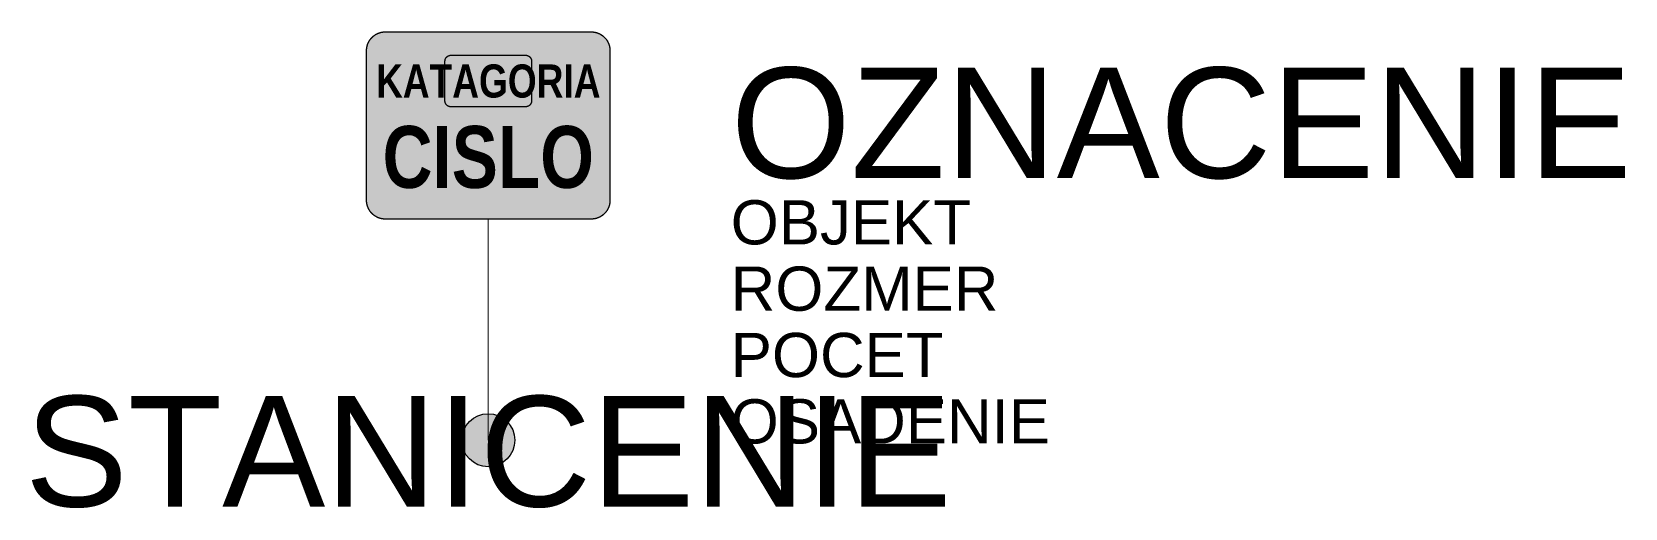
# Model space of a CAD drawing. Header units: metres. Extents: x -10.3 to 25.7, y -1.5 to 9.2.
import ezdxf
from ezdxf.enums import TextEntityAlignment as Align

# ---------------------------------------------------------------- set-up
doc = ezdxf.new("R2010")
doc.units = ezdxf.units.M
doc.layers.get('Defpoints').update_dxf_attribs({"color": 140, "lineweight": 5})
doc.styles.add('DZ', font='arialbd.ttf')
doc.styles.get("Standard").update_dxf_attribs({"font": 'arial.ttf'})

msp = doc.modelspace()

# ---------------------------------------------------------------- hatches: boundary and pattern name
at = {"true_color": 0xf1efea}
msp.add_hatch(color=7, dxfattribs=at).paths.add_polyline_path([(-2.328, 5), (-2.334, 5), (-2.339, 5), (-2.344, 5), (-2.349, 5), (-2.355, 5.001), (-2.36, 5.001), (-2.365, 5.002), (-2.37, 5.002), (-2.375, 5.003), (-2.381, 5.003), (-2.386, 5.004), (-2.391, 5.005), (-2.396, 5.005), (-2.401, 5.006), (-2.406, 5.007), (-2.411, 5.008), (-2.416, 5.009), (-2.421, 5.01), (-2.426, 5.012), (-2.432, 5.013), (-2.437, 5.014), (-2.442, 5.015), (-2.447, 5.017), (-2.451, 5.018), (-2.456, 5.02), (-2.461, 5.021), (-2.466, 5.023), (-2.471, 5.025), (-2.476, 5.027), (-2.481, 5.028), (-2.486, 5.03), (-2.49, 5.032), (-2.495, 5.034), (-2.5, 5.036), (-2.505, 5.038), (-2.509, 5.041), (-2.514, 5.043), (-2.519, 5.045), (-2.523, 5.047), (-2.528, 5.05), (-2.532, 5.052), (-2.537, 5.055), (-2.541, 5.057), (-2.546, 5.06), (-2.55, 5.063), (-2.554, 5.065), (-2.559, 5.068), (-2.563, 5.071), (-2.568, 5.074), (-2.572, 5.077), (-2.576, 5.08), (-2.58, 5.083), (-2.584, 5.086), (-2.588, 5.089), (-2.593, 5.093), (-2.597, 5.096), (-2.601, 5.099), (-2.605, 5.103), (-2.609, 5.106), (-2.612, 5.109), (-2.616, 5.113), (-2.62, 5.117), (-2.624, 5.12), (-2.628, 5.124), (-2.631, 5.128), (-2.635, 5.131), (-2.639, 5.135), (-2.642, 5.139), (-2.646, 5.143), (-2.649, 5.147), (-2.652, 5.151), (-2.656, 5.155), (-2.659, 5.159), (-2.662, 5.163), (-2.666, 5.167), (-2.669, 5.171), (-2.672, 5.176), (-2.675, 5.18), (-2.678, 5.184), (-2.681, 5.188), (-2.683, 5.193), (-2.686, 5.197), (-2.689, 5.201), (-2.692, 5.206), (-2.694, 5.21), (-2.697, 5.215), (-2.699, 5.219), (-2.702, 5.224), (-2.704, 5.229), (-2.707, 5.233), (-2.709, 5.238), (-2.711, 5.242), (-2.713, 5.247), (-2.715, 5.252), (-2.717, 5.256), (-2.719, 5.261), (-2.721, 5.266), (-2.723, 5.271), (-2.725, 5.276), (-2.727, 5.281), (-2.729, 5.285), (-2.73, 5.29), (-2.732, 5.295), (-2.733, 5.3), (-2.735, 5.305), (-2.736, 5.31), (-2.738, 5.315), (-2.739, 5.32), (-2.74, 5.325), (-2.741, 5.33), (-2.742, 5.335), (-2.743, 5.34), (-2.744, 5.345), (-2.745, 5.351), (-2.746, 5.356), (-2.747, 5.361), (-2.748, 5.366), (-2.748, 5.371), (-2.749, 5.376), (-2.75, 5.381), (-2.75, 5.387), (-2.751, 5.392), (-2.751, 5.397), (-2.751, 5.402), (-2.751, 5.408), (-2.752, 5.413), (-2.752, 5.418), (-2.752, 5.423), (-2.752, 8.81), (-2.752, 8.815), (-2.752, 8.821), (-2.751, 8.826), (-2.751, 8.831), (-2.751, 8.836), (-2.751, 8.841), (-2.75, 8.847), (-2.75, 8.852), (-2.749, 8.857), (-2.748, 8.862), (-2.748, 8.867), (-2.747, 8.872), (-2.746, 8.878), (-2.745, 8.883), (-2.744, 8.888), (-2.743, 8.893), (-2.742, 8.898), (-2.741, 8.903), (-2.74, 8.908), (-2.739, 8.913), (-2.738, 8.918), (-2.736, 8.923), (-2.735, 8.928), (-2.733, 8.933), (-2.732, 8.938), (-2.73, 8.943), (-2.729, 8.948), (-2.727, 8.953), (-2.725, 8.958), (-2.723, 8.962), (-2.721, 8.967), (-2.719, 8.972), (-2.717, 8.977), (-2.715, 8.981), (-2.713, 8.986), (-2.711, 8.991), (-2.709, 8.995), (-2.707, 9), (-2.704, 9.005), (-2.702, 9.009), (-2.699, 9.014), (-2.697, 9.018), (-2.694, 9.023), (-2.692, 9.027), (-2.689, 9.032), (-2.686, 9.036), (-2.683, 9.041), (-2.681, 9.045), (-2.678, 9.049), (-2.675, 9.053), (-2.672, 9.058), (-2.669, 9.062), (-2.666, 9.066), (-2.662, 9.07), (-2.659, 9.074), (-2.656, 9.078), (-2.652, 9.082), (-2.649, 9.086), (-2.646, 9.09), (-2.642, 9.094), (-2.639, 9.098), (-2.635, 9.102), (-2.631, 9.106), (-2.628, 9.109), (-2.624, 9.113), (-2.62, 9.117), (-2.616, 9.12), (-2.612, 9.124), (-2.609, 9.127), (-2.605, 9.131), (-2.601, 9.134), (-2.597, 9.137), (-2.593, 9.141), (-2.588, 9.144), (-2.584, 9.147), (-2.58, 9.15), (-2.576, 9.153), (-2.572, 9.156), (-2.568, 9.159), (-2.563, 9.162), (-2.559, 9.165), (-2.554, 9.168), (-2.55, 9.171), (-2.546, 9.173), (-2.541, 9.176), (-2.537, 9.178), (-2.532, 9.181), (-2.528, 9.183), (-2.523, 9.186), (-2.519, 9.188), (-2.514, 9.19), (-2.509, 9.193), (-2.505, 9.195), (-2.5, 9.197), (-2.495, 9.199), (-2.49, 9.201), (-2.486, 9.203), (-2.481, 9.205), (-2.476, 9.207), (-2.471, 9.209), (-2.466, 9.21), (-2.461, 9.212), (-2.456, 9.213), (-2.451, 9.215), (-2.447, 9.216), (-2.442, 9.218), (-2.437, 9.219), (-2.432, 9.221), (-2.426, 9.222), (-2.421, 9.223), (-2.416, 9.224), (-2.411, 9.225), (-2.406, 9.226), (-2.401, 9.227), (-2.396, 9.228), (-2.391, 9.229), (-2.386, 9.229), (-2.381, 9.23), (-2.375, 9.231), (-2.37, 9.231), (-2.365, 9.232), (-2.36, 9.232), (-2.355, 9.233), (-2.349, 9.233), (-2.344, 9.233), (-2.339, 9.233), (-2.334, 9.233), (-2.328, 9.233), (2.328, 9.233), (2.334, 9.233), (2.339, 9.233), (2.344, 9.233), (2.349, 9.233), (2.355, 9.233), (2.36, 9.232), (2.365, 9.232), (2.37, 9.231), (2.375, 9.231), (2.381, 9.23), (2.386, 9.229), (2.391, 9.229), (2.396, 9.228), (2.401, 9.227), (2.406, 9.226), (2.411, 9.225), (2.416, 9.224), (2.421, 9.223), (2.426, 9.222), (2.431, 9.221), (2.437, 9.219), (2.441, 9.218), (2.447, 9.216), (2.451, 9.215), (2.456, 9.213), (2.461, 9.212), (2.466, 9.21), (2.471, 9.209), (2.476, 9.207), (2.481, 9.205), (2.486, 9.203), (2.49, 9.201), (2.495, 9.199), (2.5, 9.197), (2.505, 9.195), (2.509, 9.193), (2.514, 9.19), (2.519, 9.188), (2.523, 9.186), (2.528, 9.183), (2.532, 9.181), (2.537, 9.178), (2.541, 9.176), (2.546, 9.173), (2.55, 9.171), (2.554, 9.168), (2.559, 9.165), (2.563, 9.162), (2.568, 9.159), (2.572, 9.156), (2.576, 9.153), (2.58, 9.15), (2.584, 9.147), (2.588, 9.144), (2.593, 9.141), (2.597, 9.137), (2.601, 9.134), (2.605, 9.131), (2.609, 9.127), (2.612, 9.124), (2.616, 9.12), (2.62, 9.117), (2.624, 9.113), (2.628, 9.109), (2.631, 9.106), (2.635, 9.102), (2.639, 9.098), (2.642, 9.094), (2.646, 9.09), (2.649, 9.086), (2.652, 9.082), (2.656, 9.078), (2.659, 9.074), (2.662, 9.07), (2.666, 9.066), (2.669, 9.062), (2.672, 9.058), (2.675, 9.053), (2.678, 9.049), (2.681, 9.045), (2.683, 9.041), (2.686, 9.036), (2.689, 9.032), (2.692, 9.027), (2.694, 9.023), (2.697, 9.018), (2.699, 9.014), (2.702, 9.009), (2.704, 9.005), (2.707, 9), (2.709, 8.995), (2.711, 8.991), (2.713, 8.986), (2.715, 8.981), (2.717, 8.977), (2.719, 8.972), (2.721, 8.967), (2.723, 8.962), (2.725, 8.958), (2.727, 8.953), (2.729, 8.948), (2.73, 8.943), (2.732, 8.938), (2.733, 8.933), (2.735, 8.928), (2.736, 8.923), (2.738, 8.918), (2.739, 8.913), (2.74, 8.908), (2.741, 8.903), (2.742, 8.898), (2.743, 8.893), (2.744, 8.888), (2.745, 8.883), (2.746, 8.878), (2.747, 8.872), (2.748, 8.867), (2.748, 8.862), (2.749, 8.857), (2.75, 8.852), (2.75, 8.847), (2.75, 8.841), (2.751, 8.836), (2.751, 8.831), (2.751, 8.826), (2.752, 8.821), (2.752, 8.815), (2.752, 8.81), (2.752, 5.423), (2.752, 5.418), (2.752, 5.413), (2.751, 5.408), (2.751, 5.402), (2.751, 5.397), (2.75, 5.392), (2.75, 5.387), (2.75, 5.381), (2.749, 5.376), (2.748, 5.371), (2.748, 5.366), (2.747, 5.361), (2.746, 5.356), (2.745, 5.351), (2.744, 5.345), (2.743, 5.34), (2.742, 5.335), (2.741, 5.33), (2.74, 5.325), (2.739, 5.32), (2.738, 5.315), (2.736, 5.31), (2.735, 5.305), (2.733, 5.3), (2.732, 5.295), (2.73, 5.29), (2.729, 5.285), (2.727, 5.281), (2.725, 5.276), (2.723, 5.271), (2.721, 5.266), (2.719, 5.261), (2.717, 5.256), (2.715, 5.252), (2.713, 5.247), (2.711, 5.242), (2.709, 5.238), (2.707, 5.233), (2.704, 5.229), (2.702, 5.224), (2.699, 5.219), (2.697, 5.215), (2.694, 5.21), (2.692, 5.206), (2.689, 5.201), (2.686, 5.197), (2.683, 5.193), (2.681, 5.188), (2.678, 5.184), (2.675, 5.18), (2.672, 5.176), (2.669, 5.171), (2.666, 5.167), (2.662, 5.163), (2.659, 5.159), (2.656, 5.155), (2.652, 5.151), (2.649, 5.147), (2.646, 5.143), (2.642, 5.139), (2.639, 5.135), (2.635, 5.131), (2.631, 5.128), (2.628, 5.124), (2.624, 5.12), (2.62, 5.117), (2.616, 5.113), (2.612, 5.109), (2.609, 5.106), (2.605, 5.103), (2.601, 5.099), (2.597, 5.096), (2.593, 5.093), (2.588, 5.089), (2.584, 5.086), (2.58, 5.083), (2.576, 5.08), (2.572, 5.077), (2.568, 5.074), (2.563, 5.071), (2.559, 5.068), (2.554, 5.065), (2.55, 5.063), (2.546, 5.06), (2.541, 5.057), (2.537, 5.055), (2.532, 5.052), (2.528, 5.05), (2.523, 5.047), (2.519, 5.045), (2.514, 5.043), (2.509, 5.041), (2.505, 5.038), (2.5, 5.036), (2.495, 5.034), (2.49, 5.032), (2.486, 5.03), (2.481, 5.028), (2.476, 5.027), (2.471, 5.025), (2.466, 5.023), (2.461, 5.021), (2.456, 5.02), (2.451, 5.018), (2.447, 5.017), (2.441, 5.015), (2.437, 5.014), (2.431, 5.013), (2.426, 5.012), (2.421, 5.01), (2.416, 5.009), (2.411, 5.008), (2.406, 5.007), (2.401, 5.006), (2.396, 5.005), (2.391, 5.005), (2.386, 5.004), (2.381, 5.003), (2.375, 5.003), (2.37, 5.002), (2.365, 5.002), (2.36, 5.001), (2.355, 5.001), (2.349, 5), (2.344, 5), (2.339, 5), (2.334, 5), (2.328, 5)])
at = {"true_color": 0x9b9b9b}
h = msp.add_hatch(color=253, dxfattribs=at)
h.paths.add_polyline_path([(-2.328, 5.106), (-2.337, 5.106), (-2.345, 5.106), (-2.353, 5.107), (-2.361, 5.107), (-2.369, 5.108), (-2.377, 5.109), (-2.385, 5.111), (-2.392, 5.112), (-2.4, 5.114), (-2.408, 5.116), (-2.415, 5.118), (-2.423, 5.12), (-2.43, 5.122), (-2.438, 5.125), (-2.445, 5.128), (-2.452, 5.131), (-2.459, 5.134), (-2.466, 5.137), (-2.473, 5.141), (-2.48, 5.144), (-2.486, 5.148), (-2.493, 5.152), (-2.499, 5.156), (-2.506, 5.16), (-2.512, 5.164), (-2.518, 5.169), (-2.524, 5.174), (-2.53, 5.178), (-2.536, 5.183), (-2.542, 5.188), (-2.547, 5.193), (-2.553, 5.199), (-2.558, 5.204), (-2.563, 5.21), (-2.568, 5.215), (-2.573, 5.221), (-2.578, 5.227), (-2.583, 5.233), (-2.587, 5.239), (-2.592, 5.246), (-2.596, 5.252), (-2.6, 5.259), (-2.604, 5.265), (-2.608, 5.272), (-2.611, 5.279), (-2.615, 5.286), (-2.618, 5.293), (-2.621, 5.3), (-2.624, 5.307), (-2.627, 5.314), (-2.629, 5.321), (-2.632, 5.329), (-2.634, 5.336), (-2.636, 5.344), (-2.638, 5.352), (-2.639, 5.359), (-2.641, 5.367), (-2.642, 5.375), (-2.643, 5.383), (-2.644, 5.391), (-2.645, 5.399), (-2.645, 5.407), (-2.646, 5.415), (-2.646, 5.423), (-2.646, 8.81), (-2.646, 8.818), (-2.645, 8.826), (-2.645, 8.834), (-2.644, 8.842), (-2.643, 8.85), (-2.642, 8.858), (-2.641, 8.866), (-2.639, 8.874), (-2.638, 8.882), (-2.636, 8.889), (-2.634, 8.897), (-2.632, 8.904), (-2.629, 8.912), (-2.627, 8.919), (-2.624, 8.926), (-2.621, 8.934), (-2.618, 8.941), (-2.615, 8.948), (-2.611, 8.954), (-2.608, 8.961), (-2.604, 8.968), (-2.6, 8.975), (-2.596, 8.981), (-2.592, 8.987), (-2.587, 8.994), (-2.583, 9), (-2.578, 9.006), (-2.573, 9.012), (-2.568, 9.018), (-2.563, 9.023), (-2.558, 9.029), (-2.553, 9.034), (-2.547, 9.04), (-2.542, 9.045), (-2.536, 9.05), (-2.53, 9.055), (-2.524, 9.06), (-2.518, 9.064), (-2.512, 9.069), (-2.506, 9.073), (-2.499, 9.077), (-2.493, 9.081), (-2.486, 9.085), (-2.48, 9.089), (-2.473, 9.093), (-2.466, 9.096), (-2.459, 9.099), (-2.452, 9.103), (-2.445, 9.105), (-2.438, 9.108), (-2.43, 9.111), (-2.423, 9.113), (-2.415, 9.115), (-2.408, 9.117), (-2.4, 9.119), (-2.392, 9.121), (-2.385, 9.122), (-2.377, 9.124), (-2.369, 9.125), (-2.361, 9.126), (-2.353, 9.127), (-2.345, 9.127), (-2.337, 9.127), (-2.328, 9.127), (2.328, 9.128), (2.336, 9.127), (2.345, 9.127), (2.353, 9.127), (2.361, 9.126), (2.369, 9.125), (2.377, 9.124), (2.384, 9.122), (2.392, 9.121), (2.4, 9.119), (2.408, 9.117), (2.415, 9.115), (2.423, 9.113), (2.43, 9.111), (2.437, 9.108), (2.445, 9.105), (2.452, 9.103), (2.459, 9.099), (2.466, 9.096), (2.473, 9.093), (2.48, 9.089), (2.486, 9.085), (2.493, 9.081), (2.499, 9.077), (2.506, 9.073), (2.512, 9.069), (2.518, 9.064), (2.524, 9.06), (2.53, 9.055), (2.536, 9.05), (2.542, 9.045), (2.547, 9.04), (2.553, 9.034), (2.558, 9.029), (2.563, 9.023), (2.568, 9.018), (2.573, 9.012), (2.578, 9.006), (2.583, 9), (2.587, 8.994), (2.592, 8.987), (2.596, 8.981), (2.6, 8.975), (2.604, 8.968), (2.608, 8.961), (2.611, 8.954), (2.615, 8.948), (2.618, 8.941), (2.621, 8.934), (2.624, 8.926), (2.627, 8.919), (2.629, 8.912), (2.632, 8.904), (2.634, 8.897), (2.636, 8.889), (2.638, 8.882), (2.639, 8.874), (2.641, 8.866), (2.642, 8.858), (2.643, 8.85), (2.644, 8.842), (2.645, 8.834), (2.645, 8.826), (2.646, 8.818), (2.646, 8.81), (2.646, 5.423), (2.646, 5.415), (2.645, 5.407), (2.645, 5.399), (2.644, 5.391), (2.643, 5.383), (2.642, 5.375), (2.641, 5.367), (2.639, 5.359), (2.638, 5.352), (2.636, 5.344), (2.634, 5.336), (2.632, 5.329), (2.629, 5.321), (2.627, 5.314), (2.624, 5.307), (2.621, 5.3), (2.618, 5.293), (2.615, 5.286), (2.611, 5.279), (2.608, 5.272), (2.604, 5.265), (2.6, 5.259), (2.596, 5.252), (2.592, 5.246), (2.587, 5.239), (2.583, 5.233), (2.578, 5.227), (2.573, 5.221), (2.568, 5.215), (2.563, 5.21), (2.558, 5.204), (2.553, 5.199), (2.547, 5.193), (2.542, 5.188), (2.536, 5.183), (2.53, 5.178), (2.524, 5.174), (2.518, 5.169), (2.512, 5.164), (2.506, 5.16), (2.499, 5.156), (2.493, 5.152), (2.486, 5.148), (2.48, 5.144), (2.473, 5.141), (2.466, 5.137), (2.459, 5.134), (2.452, 5.131), (2.445, 5.128), (2.437, 5.125), (2.43, 5.122), (2.423, 5.12), (2.415, 5.118), (2.408, 5.116), (2.4, 5.114), (2.392, 5.112), (2.384, 5.111), (2.377, 5.109), (2.369, 5.108), (2.361, 5.107), (2.353, 5.107), (2.345, 5.106), (2.336, 5.106), (2.328, 5.106)])
h.paths.add_polyline_path([(-2.328, 5.265), (-2.332, 5.265), (-2.337, 5.265), (-2.341, 5.265), (-2.345, 5.265), (-2.349, 5.266), (-2.353, 5.266), (-2.356, 5.267), (-2.36, 5.268), (-2.364, 5.269), (-2.368, 5.27), (-2.372, 5.271), (-2.376, 5.272), (-2.379, 5.273), (-2.383, 5.274), (-2.387, 5.276), (-2.39, 5.277), (-2.394, 5.279), (-2.397, 5.28), (-2.401, 5.282), (-2.404, 5.284), (-2.407, 5.286), (-2.411, 5.288), (-2.414, 5.29), (-2.417, 5.292), (-2.42, 5.294), (-2.423, 5.296), (-2.426, 5.298), (-2.429, 5.301), (-2.432, 5.303), (-2.435, 5.306), (-2.438, 5.308), (-2.441, 5.311), (-2.443, 5.314), (-2.446, 5.317), (-2.448, 5.319), (-2.451, 5.322), (-2.453, 5.325), (-2.456, 5.328), (-2.458, 5.331), (-2.46, 5.335), (-2.462, 5.338), (-2.464, 5.341), (-2.466, 5.344), (-2.468, 5.348), (-2.47, 5.351), (-2.471, 5.354), (-2.473, 5.358), (-2.475, 5.361), (-2.476, 5.365), (-2.477, 5.369), (-2.479, 5.372), (-2.48, 5.376), (-2.481, 5.38), (-2.482, 5.384), (-2.483, 5.387), (-2.484, 5.391), (-2.485, 5.395), (-2.485, 5.399), (-2.486, 5.403), (-2.486, 5.407), (-2.487, 5.411), (-2.487, 5.415), (-2.487, 5.419), (-2.487, 5.423), (-2.487, 8.81), (-2.487, 8.814), (-2.487, 8.818), (-2.487, 8.822), (-2.486, 8.826), (-2.486, 8.83), (-2.485, 8.834), (-2.485, 8.838), (-2.484, 8.842), (-2.483, 8.846), (-2.482, 8.85), (-2.481, 8.853), (-2.48, 8.857), (-2.479, 8.861), (-2.477, 8.865), (-2.476, 8.868), (-2.475, 8.872), (-2.473, 8.875), (-2.471, 8.879), (-2.47, 8.882), (-2.468, 8.886), (-2.466, 8.889), (-2.464, 8.892), (-2.462, 8.895), (-2.46, 8.899), (-2.458, 8.902), (-2.456, 8.905), (-2.453, 8.908), (-2.451, 8.911), (-2.448, 8.914), (-2.446, 8.917), (-2.443, 8.919), (-2.441, 8.922), (-2.438, 8.925), (-2.435, 8.927), (-2.432, 8.93), (-2.429, 8.932), (-2.426, 8.935), (-2.423, 8.937), (-2.42, 8.939), (-2.417, 8.942), (-2.414, 8.944), (-2.411, 8.946), (-2.407, 8.948), (-2.404, 8.95), (-2.401, 8.951), (-2.397, 8.953), (-2.394, 8.955), (-2.39, 8.956), (-2.387, 8.958), (-2.383, 8.959), (-2.379, 8.96), (-2.376, 8.962), (-2.372, 8.963), (-2.368, 8.964), (-2.364, 8.965), (-2.36, 8.966), (-2.356, 8.966), (-2.353, 8.967), (-2.349, 8.967), (-2.345, 8.968), (-2.341, 8.968), (-2.337, 8.968), (-2.332, 8.969), (-2.328, 8.969), (2.328, 8.969), (2.332, 8.969), (2.336, 8.968), (2.341, 8.968), (2.345, 8.968), (2.349, 8.967), (2.352, 8.967), (2.356, 8.966), (2.36, 8.966), (2.364, 8.965), (2.368, 8.964), (2.372, 8.963), (2.375, 8.962), (2.379, 8.96), (2.383, 8.959), (2.387, 8.958), (2.39, 8.956), (2.394, 8.955), (2.397, 8.953), (2.401, 8.951), (2.404, 8.95), (2.407, 8.948), (2.411, 8.946), (2.414, 8.944), (2.417, 8.942), (2.42, 8.939), (2.423, 8.937), (2.426, 8.935), (2.429, 8.932), (2.432, 8.93), (2.435, 8.927), (2.438, 8.925), (2.441, 8.922), (2.443, 8.919), (2.446, 8.917), (2.448, 8.914), (2.451, 8.911), (2.453, 8.908), (2.456, 8.905), (2.458, 8.902), (2.46, 8.899), (2.462, 8.895), (2.464, 8.892), (2.466, 8.889), (2.468, 8.886), (2.47, 8.882), (2.471, 8.879), (2.473, 8.875), (2.475, 8.872), (2.476, 8.868), (2.477, 8.865), (2.479, 8.861), (2.48, 8.857), (2.481, 8.853), (2.482, 8.85), (2.483, 8.846), (2.484, 8.842), (2.485, 8.838), (2.485, 8.834), (2.486, 8.83), (2.486, 8.826), (2.487, 8.822), (2.487, 8.818), (2.487, 8.814), (2.487, 8.81), (2.487, 5.423), (2.487, 5.419), (2.487, 5.415), (2.487, 5.411), (2.486, 5.407), (2.486, 5.403), (2.485, 5.399), (2.485, 5.395), (2.484, 5.391), (2.483, 5.387), (2.482, 5.384), (2.481, 5.38), (2.48, 5.376), (2.479, 5.372), (2.477, 5.369), (2.476, 5.365), (2.475, 5.361), (2.473, 5.358), (2.471, 5.354), (2.47, 5.351), (2.468, 5.348), (2.466, 5.344), (2.464, 5.341), (2.462, 5.338), (2.46, 5.335), (2.458, 5.331), (2.456, 5.328), (2.453, 5.325), (2.451, 5.322), (2.448, 5.319), (2.446, 5.317), (2.443, 5.314), (2.441, 5.311), (2.438, 5.308), (2.435, 5.306), (2.432, 5.303), (2.429, 5.301), (2.426, 5.298), (2.423, 5.296), (2.42, 5.294), (2.417, 5.292), (2.414, 5.29), (2.411, 5.288), (2.407, 5.286), (2.404, 5.284), (2.401, 5.282), (2.397, 5.28), (2.394, 5.279), (2.39, 5.277), (2.387, 5.276), (2.383, 5.274), (2.379, 5.273), (2.375, 5.272), (2.372, 5.271), (2.368, 5.27), (2.364, 5.269), (2.36, 5.268), (2.356, 5.267), (2.352, 5.266), (2.349, 5.266), (2.345, 5.265), (2.341, 5.265), (2.336, 5.265), (2.332, 5.265), (2.328, 5.265)], flags=16)
at = {"true_color": 0x828282}
msp.add_hatch(color=8, dxfattribs=at).paths.add_polyline_path([(-0.847, 7.54), (-0.85, 7.54), (-0.853, 7.54), (-0.857, 7.54), (-0.86, 7.541), (-0.864, 7.541), (-0.867, 7.541), (-0.87, 7.542), (-0.873, 7.543), (-0.877, 7.543), (-0.88, 7.544), (-0.883, 7.545), (-0.886, 7.546), (-0.889, 7.547), (-0.892, 7.548), (-0.895, 7.549), (-0.898, 7.55), (-0.901, 7.552), (-0.904, 7.553), (-0.907, 7.554), (-0.91, 7.556), (-0.913, 7.557), (-0.915, 7.559), (-0.918, 7.561), (-0.921, 7.563), (-0.923, 7.564), (-0.926, 7.566), (-0.928, 7.568), (-0.931, 7.57), (-0.933, 7.572), (-0.936, 7.574), (-0.938, 7.576), (-0.94, 7.579), (-0.942, 7.581), (-0.945, 7.583), (-0.947, 7.586), (-0.949, 7.588), (-0.951, 7.591), (-0.953, 7.593), (-0.955, 7.596), (-0.956, 7.598), (-0.958, 7.601), (-0.96, 7.604), (-0.961, 7.606), (-0.963, 7.609), (-0.965, 7.612), (-0.966, 7.615), (-0.967, 7.618), (-0.969, 7.621), (-0.97, 7.624), (-0.971, 7.627), (-0.972, 7.63), (-0.973, 7.633), (-0.974, 7.636), (-0.975, 7.639), (-0.976, 7.642), (-0.976, 7.646), (-0.977, 7.649), (-0.977, 7.652), (-0.978, 7.655), (-0.978, 7.659), (-0.979, 7.662), (-0.979, 7.665), (-0.979, 7.669), (-0.979, 7.672), (-0.979, 8.572), (-0.979, 8.575), (-0.979, 8.579), (-0.979, 8.582), (-0.978, 8.585), (-0.978, 8.589), (-0.977, 8.592), (-0.977, 8.595), (-0.976, 8.598), (-0.976, 8.602), (-0.975, 8.605), (-0.974, 8.608), (-0.973, 8.611), (-0.972, 8.614), (-0.971, 8.617), (-0.97, 8.62), (-0.969, 8.623), (-0.967, 8.626), (-0.966, 8.629), (-0.965, 8.632), (-0.963, 8.635), (-0.961, 8.638), (-0.96, 8.64), (-0.958, 8.643), (-0.956, 8.646), (-0.955, 8.648), (-0.953, 8.651), (-0.951, 8.653), (-0.949, 8.656), (-0.947, 8.658), (-0.945, 8.661), (-0.942, 8.663), (-0.94, 8.665), (-0.938, 8.668), (-0.936, 8.67), (-0.933, 8.672), (-0.931, 8.674), (-0.928, 8.676), (-0.926, 8.678), (-0.923, 8.68), (-0.921, 8.682), (-0.918, 8.683), (-0.915, 8.685), (-0.913, 8.687), (-0.91, 8.688), (-0.907, 8.69), (-0.904, 8.691), (-0.901, 8.692), (-0.898, 8.694), (-0.895, 8.695), (-0.892, 8.696), (-0.889, 8.697), (-0.886, 8.698), (-0.883, 8.699), (-0.88, 8.7), (-0.877, 8.701), (-0.873, 8.701), (-0.87, 8.702), (-0.867, 8.703), (-0.864, 8.703), (-0.86, 8.703), (-0.857, 8.704), (-0.853, 8.704), (-0.85, 8.704), (-0.847, 8.704), (0.847, 8.704), (0.85, 8.704), (0.853, 8.704), (0.857, 8.704), (0.86, 8.703), (0.863, 8.703), (0.867, 8.703), (0.87, 8.702), (0.873, 8.701), (0.877, 8.701), (0.88, 8.7), (0.883, 8.699), (0.886, 8.698), (0.889, 8.697), (0.892, 8.696), (0.895, 8.695), (0.898, 8.694), (0.901, 8.692), (0.904, 8.691), (0.907, 8.69), (0.91, 8.688), (0.913, 8.687), (0.915, 8.685), (0.918, 8.683), (0.921, 8.682), (0.923, 8.68), (0.926, 8.678), (0.928, 8.676), (0.931, 8.674), (0.933, 8.672), (0.936, 8.67), (0.938, 8.668), (0.94, 8.665), (0.942, 8.663), (0.945, 8.661), (0.947, 8.658), (0.949, 8.656), (0.951, 8.653), (0.953, 8.651), (0.955, 8.648), (0.956, 8.646), (0.958, 8.643), (0.96, 8.64), (0.961, 8.638), (0.963, 8.635), (0.964, 8.632), (0.966, 8.629), (0.967, 8.626), (0.969, 8.623), (0.97, 8.62), (0.971, 8.617), (0.972, 8.614), (0.973, 8.611), (0.974, 8.608), (0.975, 8.605), (0.976, 8.602), (0.976, 8.598), (0.977, 8.595), (0.977, 8.592), (0.978, 8.589), (0.978, 8.585), (0.979, 8.582), (0.979, 8.579), (0.979, 8.575), (0.979, 8.572), (0.979, 7.672), (0.979, 7.669), (0.979, 7.665), (0.979, 7.662), (0.978, 7.659), (0.978, 7.655), (0.977, 7.652), (0.977, 7.649), (0.976, 7.646), (0.976, 7.642), (0.975, 7.639), (0.974, 7.636), (0.973, 7.633), (0.972, 7.63), (0.971, 7.627), (0.97, 7.624), (0.969, 7.621), (0.967, 7.618), (0.966, 7.615), (0.964, 7.612), (0.963, 7.609), (0.961, 7.606), (0.96, 7.604), (0.958, 7.601), (0.956, 7.598), (0.955, 7.596), (0.953, 7.593), (0.951, 7.591), (0.949, 7.588), (0.947, 7.586), (0.945, 7.583), (0.942, 7.581), (0.94, 7.579), (0.938, 7.576), (0.936, 7.574), (0.933, 7.572), (0.931, 7.57), (0.928, 7.568), (0.926, 7.566), (0.923, 7.564), (0.921, 7.563), (0.918, 7.561), (0.915, 7.559), (0.913, 7.557), (0.91, 7.556), (0.907, 7.554), (0.904, 7.553), (0.901, 7.552), (0.898, 7.55), (0.895, 7.549), (0.892, 7.548), (0.889, 7.547), (0.886, 7.546), (0.883, 7.545), (0.88, 7.544), (0.877, 7.543), (0.873, 7.543), (0.87, 7.542), (0.867, 7.541), (0.863, 7.541), (0.86, 7.541), (0.857, 7.54), (0.853, 7.54), (0.85, 7.54), (0.847, 7.54)])
h = msp.add_hatch(color=0)
h.dxf.hatch_style = 1
h.paths.add_polyline_path([(0.6, 0, 1), (-0.6, 0, 1)])

# ---------------------------------------------------------------- linework, layer by layer
at = {"lineweight": 9}
msp.add_line((0, 5), (0, 2.5), dxfattribs=at)
at = {"color": 0, "lineweight": 9}
msp.add_line((0, 2.5), (0, 0), dxfattribs=at)
at = {"color": 7, "true_color": 0xf1efea}
msp.add_lwpolyline([(-2.328, 5), (-2.334, 5), (-2.339, 5), (-2.344, 5), (-2.349, 5), (-2.355, 5.001), (-2.36, 5.001), (-2.365, 5.002), (-2.37, 5.002), (-2.375, 5.003), (-2.381, 5.003), (-2.386, 5.004), (-2.391, 5.005), (-2.396, 5.005), (-2.401, 5.006), (-2.406, 5.007), (-2.411, 5.008), (-2.416, 5.009), (-2.421, 5.01), (-2.426, 5.012), (-2.432, 5.013), (-2.437, 5.014), (-2.442, 5.015), (-2.447, 5.017), (-2.451, 5.018), (-2.456, 5.02), (-2.461, 5.021), (-2.466, 5.023), (-2.471, 5.025), (-2.476, 5.027), (-2.481, 5.028), (-2.486, 5.03), (-2.49, 5.032), (-2.495, 5.034), (-2.5, 5.036), (-2.505, 5.038), (-2.509, 5.041), (-2.514, 5.043), (-2.519, 5.045), (-2.523, 5.047), (-2.528, 5.05), (-2.532, 5.052), (-2.537, 5.055), (-2.541, 5.057), (-2.546, 5.06), (-2.55, 5.063), (-2.554, 5.065), (-2.559, 5.068), (-2.563, 5.071), (-2.568, 5.074), (-2.572, 5.077), (-2.576, 5.08), (-2.58, 5.083), (-2.584, 5.086), (-2.588, 5.089), (-2.593, 5.093), (-2.597, 5.096), (-2.601, 5.099), (-2.605, 5.103), (-2.609, 5.106), (-2.612, 5.109), (-2.616, 5.113), (-2.62, 5.117), (-2.624, 5.12), (-2.628, 5.124), (-2.631, 5.128), (-2.635, 5.131), (-2.639, 5.135), (-2.642, 5.139), (-2.646, 5.143), (-2.649, 5.147), (-2.652, 5.151), (-2.656, 5.155), (-2.659, 5.159), (-2.662, 5.163), (-2.666, 5.167), (-2.669, 5.171), (-2.672, 5.176), (-2.675, 5.18), (-2.678, 5.184), (-2.681, 5.188), (-2.683, 5.193), (-2.686, 5.197), (-2.689, 5.201), (-2.692, 5.206), (-2.694, 5.21), (-2.697, 5.215), (-2.699, 5.219), (-2.702, 5.224), (-2.704, 5.229), (-2.707, 5.233), (-2.709, 5.238), (-2.711, 5.242), (-2.713, 5.247), (-2.715, 5.252), (-2.717, 5.256), (-2.719, 5.261), (-2.721, 5.266), (-2.723, 5.271), (-2.725, 5.276), (-2.727, 5.281), (-2.729, 5.285), (-2.73, 5.29), (-2.732, 5.295), (-2.733, 5.3), (-2.735, 5.305), (-2.736, 5.31), (-2.738, 5.315), (-2.739, 5.32), (-2.74, 5.325), (-2.741, 5.33), (-2.742, 5.335), (-2.743, 5.34), (-2.744, 5.345), (-2.745, 5.351), (-2.746, 5.356), (-2.747, 5.361), (-2.748, 5.366), (-2.748, 5.371), (-2.749, 5.376), (-2.75, 5.381), (-2.75, 5.387), (-2.751, 5.392), (-2.751, 5.397), (-2.751, 5.402), (-2.751, 5.408), (-2.752, 5.413), (-2.752, 5.418), (-2.752, 5.423), (-2.752, 8.81), (-2.752, 8.815), (-2.752, 8.821), (-2.751, 8.826), (-2.751, 8.831), (-2.751, 8.836), (-2.751, 8.841), (-2.75, 8.847), (-2.75, 8.852), (-2.749, 8.857), (-2.748, 8.862), (-2.748, 8.867), (-2.747, 8.872), (-2.746, 8.878), (-2.745, 8.883), (-2.744, 8.888), (-2.743, 8.893), (-2.742, 8.898), (-2.741, 8.903), (-2.74, 8.908), (-2.739, 8.913), (-2.738, 8.918), (-2.736, 8.923), (-2.735, 8.928), (-2.733, 8.933), (-2.732, 8.938), (-2.73, 8.943), (-2.729, 8.948), (-2.727, 8.953), (-2.725, 8.958), (-2.723, 8.962), (-2.721, 8.967), (-2.719, 8.972), (-2.717, 8.977), (-2.715, 8.981), (-2.713, 8.986), (-2.711, 8.991), (-2.709, 8.995), (-2.707, 9), (-2.704, 9.005), (-2.702, 9.009), (-2.699, 9.014), (-2.697, 9.018), (-2.694, 9.023), (-2.692, 9.027), (-2.689, 9.032), (-2.686, 9.036), (-2.683, 9.041), (-2.681, 9.045), (-2.678, 9.049), (-2.675, 9.053), (-2.672, 9.058), (-2.669, 9.062), (-2.666, 9.066), (-2.662, 9.07), (-2.659, 9.074), (-2.656, 9.078), (-2.652, 9.082), (-2.649, 9.086), (-2.646, 9.09), (-2.642, 9.094), (-2.639, 9.098), (-2.635, 9.102), (-2.631, 9.106), (-2.628, 9.109), (-2.624, 9.113), (-2.62, 9.117), (-2.616, 9.12), (-2.612, 9.124), (-2.609, 9.127), (-2.605, 9.131), (-2.601, 9.134), (-2.597, 9.137), (-2.593, 9.141), (-2.588, 9.144), (-2.584, 9.147), (-2.58, 9.15), (-2.576, 9.153), (-2.572, 9.156), (-2.568, 9.159), (-2.563, 9.162), (-2.559, 9.165), (-2.554, 9.168), (-2.55, 9.171), (-2.546, 9.173), (-2.541, 9.176), (-2.537, 9.178), (-2.532, 9.181), (-2.528, 9.183), (-2.523, 9.186), (-2.519, 9.188), (-2.514, 9.19), (-2.509, 9.193), (-2.505, 9.195), (-2.5, 9.197), (-2.495, 9.199), (-2.49, 9.201), (-2.486, 9.203), (-2.481, 9.205), (-2.476, 9.207), (-2.471, 9.209), (-2.466, 9.21), (-2.461, 9.212), (-2.456, 9.213), (-2.451, 9.215), (-2.447, 9.216), (-2.442, 9.218), (-2.437, 9.219), (-2.432, 9.221), (-2.426, 9.222), (-2.421, 9.223), (-2.416, 9.224), (-2.411, 9.225), (-2.406, 9.226), (-2.401, 9.227), (-2.396, 9.228), (-2.391, 9.229), (-2.386, 9.229), (-2.381, 9.23), (-2.375, 9.231), (-2.37, 9.231), (-2.365, 9.232), (-2.36, 9.232), (-2.355, 9.233), (-2.349, 9.233), (-2.344, 9.233), (-2.339, 9.233), (-2.334, 9.233), (-2.328, 9.233), (2.328, 9.233), (2.334, 9.233), (2.339, 9.233), (2.344, 9.233), (2.349, 9.233), (2.355, 9.233), (2.36, 9.232), (2.365, 9.232), (2.37, 9.231), (2.375, 9.231), (2.381, 9.23), (2.386, 9.229), (2.391, 9.229), (2.396, 9.228), (2.401, 9.227), (2.406, 9.226), (2.411, 9.225), (2.416, 9.224), (2.421, 9.223), (2.426, 9.222), (2.431, 9.221), (2.437, 9.219), (2.441, 9.218), (2.447, 9.216), (2.451, 9.215), (2.456, 9.213), (2.461, 9.212), (2.466, 9.21), (2.471, 9.209), (2.476, 9.207), (2.481, 9.205), (2.486, 9.203), (2.49, 9.201), (2.495, 9.199), (2.5, 9.197), (2.505, 9.195), (2.509, 9.193), (2.514, 9.19), (2.519, 9.188), (2.523, 9.186), (2.528, 9.183), (2.532, 9.181), (2.537, 9.178), (2.541, 9.176), (2.546, 9.173), (2.55, 9.171), (2.554, 9.168), (2.559, 9.165), (2.563, 9.162), (2.568, 9.159), (2.572, 9.156), (2.576, 9.153), (2.58, 9.15), (2.584, 9.147), (2.588, 9.144), (2.593, 9.141), (2.597, 9.137), (2.601, 9.134), (2.605, 9.131), (2.609, 9.127), (2.612, 9.124), (2.616, 9.12), (2.62, 9.117), (2.624, 9.113), (2.628, 9.109), (2.631, 9.106), (2.635, 9.102), (2.639, 9.098), (2.642, 9.094), (2.646, 9.09), (2.649, 9.086), (2.652, 9.082), (2.656, 9.078), (2.659, 9.074), (2.662, 9.07), (2.666, 9.066), (2.669, 9.062), (2.672, 9.058), (2.675, 9.053), (2.678, 9.049), (2.681, 9.045), (2.683, 9.041), (2.686, 9.036), (2.689, 9.032), (2.692, 9.027), (2.694, 9.023), (2.697, 9.018), (2.699, 9.014), (2.702, 9.009), (2.704, 9.005), (2.707, 9), (2.709, 8.995), (2.711, 8.991), (2.713, 8.986), (2.715, 8.981), (2.717, 8.977), (2.719, 8.972), (2.721, 8.967), (2.723, 8.962), (2.725, 8.958), (2.727, 8.953), (2.729, 8.948), (2.73, 8.943), (2.732, 8.938), (2.733, 8.933), (2.735, 8.928), (2.736, 8.923), (2.738, 8.918), (2.739, 8.913), (2.74, 8.908), (2.741, 8.903), (2.742, 8.898), (2.743, 8.893), (2.744, 8.888), (2.745, 8.883), (2.746, 8.878), (2.747, 8.872), (2.748, 8.867), (2.748, 8.862), (2.749, 8.857), (2.75, 8.852), (2.75, 8.847), (2.75, 8.841), (2.751, 8.836), (2.751, 8.831), (2.751, 8.826), (2.752, 8.821), (2.752, 8.815), (2.752, 8.81), (2.752, 5.423), (2.752, 5.418), (2.752, 5.413), (2.751, 5.408), (2.751, 5.402), (2.751, 5.397), (2.75, 5.392), (2.75, 5.387), (2.75, 5.381), (2.749, 5.376), (2.748, 5.371), (2.748, 5.366), (2.747, 5.361), (2.746, 5.356), (2.745, 5.351), (2.744, 5.345), (2.743, 5.34), (2.742, 5.335), (2.741, 5.33), (2.74, 5.325), (2.739, 5.32), (2.738, 5.315), (2.736, 5.31), (2.735, 5.305), (2.733, 5.3), (2.732, 5.295), (2.73, 5.29), (2.729, 5.285), (2.727, 5.281), (2.725, 5.276), (2.723, 5.271), (2.721, 5.266), (2.719, 5.261), (2.717, 5.256), (2.715, 5.252), (2.713, 5.247), (2.711, 5.242), (2.709, 5.238), (2.707, 5.233), (2.704, 5.229), (2.702, 5.224), (2.699, 5.219), (2.697, 5.215), (2.694, 5.21), (2.692, 5.206), (2.689, 5.201), (2.686, 5.197), (2.683, 5.193), (2.681, 5.188), (2.678, 5.184), (2.675, 5.18), (2.672, 5.176), (2.669, 5.171), (2.666, 5.167), (2.662, 5.163), (2.659, 5.159), (2.656, 5.155), (2.652, 5.151), (2.649, 5.147), (2.646, 5.143), (2.642, 5.139), (2.639, 5.135), (2.635, 5.131), (2.631, 5.128), (2.628, 5.124), (2.624, 5.12), (2.62, 5.117), (2.616, 5.113), (2.612, 5.109), (2.609, 5.106), (2.605, 5.103), (2.601, 5.099), (2.597, 5.096), (2.593, 5.093), (2.588, 5.089), (2.584, 5.086), (2.58, 5.083), (2.576, 5.08), (2.572, 5.077), (2.568, 5.074), (2.563, 5.071), (2.559, 5.068), (2.554, 5.065), (2.55, 5.063), (2.546, 5.06), (2.541, 5.057), (2.537, 5.055), (2.532, 5.052), (2.528, 5.05), (2.523, 5.047), (2.519, 5.045), (2.514, 5.043), (2.509, 5.041), (2.505, 5.038), (2.5, 5.036), (2.495, 5.034), (2.49, 5.032), (2.486, 5.03), (2.481, 5.028), (2.476, 5.027), (2.471, 5.025), (2.466, 5.023), (2.461, 5.021), (2.456, 5.02), (2.451, 5.018), (2.447, 5.017), (2.441, 5.015), (2.437, 5.014), (2.431, 5.013), (2.426, 5.012), (2.421, 5.01), (2.416, 5.009), (2.411, 5.008), (2.406, 5.007), (2.401, 5.006), (2.396, 5.005), (2.391, 5.005), (2.386, 5.004), (2.381, 5.003), (2.375, 5.003), (2.37, 5.002), (2.365, 5.002), (2.36, 5.001), (2.355, 5.001), (2.349, 5), (2.344, 5), (2.339, 5), (2.334, 5), (2.328, 5), (-2.328, 5)], dxfattribs=at)
at = {"color": 8, "true_color": 0x828282}
msp.add_lwpolyline([(-0.847, 7.54), (-0.85, 7.54), (-0.853, 7.54), (-0.857, 7.54), (-0.86, 7.541), (-0.864, 7.541), (-0.867, 7.541), (-0.87, 7.542), (-0.873, 7.543), (-0.877, 7.543), (-0.88, 7.544), (-0.883, 7.545), (-0.886, 7.546), (-0.889, 7.547), (-0.892, 7.548), (-0.895, 7.549), (-0.898, 7.55), (-0.901, 7.552), (-0.904, 7.553), (-0.907, 7.554), (-0.91, 7.556), (-0.913, 7.557), (-0.915, 7.559), (-0.918, 7.561), (-0.921, 7.563), (-0.923, 7.564), (-0.926, 7.566), (-0.928, 7.568), (-0.931, 7.57), (-0.933, 7.572), (-0.936, 7.574), (-0.938, 7.576), (-0.94, 7.579), (-0.942, 7.581), (-0.945, 7.583), (-0.947, 7.586), (-0.949, 7.588), (-0.951, 7.591), (-0.953, 7.593), (-0.955, 7.596), (-0.956, 7.598), (-0.958, 7.601), (-0.96, 7.604), (-0.961, 7.606), (-0.963, 7.609), (-0.965, 7.612), (-0.966, 7.615), (-0.967, 7.618), (-0.969, 7.621), (-0.97, 7.624), (-0.971, 7.627), (-0.972, 7.63), (-0.973, 7.633), (-0.974, 7.636), (-0.975, 7.639), (-0.976, 7.642), (-0.976, 7.646), (-0.977, 7.649), (-0.977, 7.652), (-0.978, 7.655), (-0.978, 7.659), (-0.979, 7.662), (-0.979, 7.665), (-0.979, 7.669), (-0.979, 7.672), (-0.979, 8.572), (-0.979, 8.575), (-0.979, 8.579), (-0.979, 8.582), (-0.978, 8.585), (-0.978, 8.589), (-0.977, 8.592), (-0.977, 8.595), (-0.976, 8.598), (-0.976, 8.602), (-0.975, 8.605), (-0.974, 8.608), (-0.973, 8.611), (-0.972, 8.614), (-0.971, 8.617), (-0.97, 8.62), (-0.969, 8.623), (-0.967, 8.626), (-0.966, 8.629), (-0.965, 8.632), (-0.963, 8.635), (-0.961, 8.638), (-0.96, 8.64), (-0.958, 8.643), (-0.956, 8.646), (-0.955, 8.648), (-0.953, 8.651), (-0.951, 8.653), (-0.949, 8.656), (-0.947, 8.658), (-0.945, 8.661), (-0.942, 8.663), (-0.94, 8.665), (-0.938, 8.668), (-0.936, 8.67), (-0.933, 8.672), (-0.931, 8.674), (-0.928, 8.676), (-0.926, 8.678), (-0.923, 8.68), (-0.921, 8.682), (-0.918, 8.683), (-0.915, 8.685), (-0.913, 8.687), (-0.91, 8.688), (-0.907, 8.69), (-0.904, 8.691), (-0.901, 8.692), (-0.898, 8.694), (-0.895, 8.695), (-0.892, 8.696), (-0.889, 8.697), (-0.886, 8.698), (-0.883, 8.699), (-0.88, 8.7), (-0.877, 8.701), (-0.873, 8.701), (-0.87, 8.702), (-0.867, 8.703), (-0.864, 8.703), (-0.86, 8.703), (-0.857, 8.704), (-0.853, 8.704), (-0.85, 8.704), (-0.847, 8.704), (0.847, 8.704), (0.85, 8.704), (0.853, 8.704), (0.857, 8.704), (0.86, 8.703), (0.863, 8.703), (0.867, 8.703), (0.87, 8.702), (0.873, 8.701), (0.877, 8.701), (0.88, 8.7), (0.883, 8.699), (0.886, 8.698), (0.889, 8.697), (0.892, 8.696), (0.895, 8.695), (0.898, 8.694), (0.901, 8.692), (0.904, 8.691), (0.907, 8.69), (0.91, 8.688), (0.913, 8.687), (0.915, 8.685), (0.918, 8.683), (0.921, 8.682), (0.923, 8.68), (0.926, 8.678), (0.928, 8.676), (0.931, 8.674), (0.933, 8.672), (0.936, 8.67), (0.938, 8.668), (0.94, 8.665), (0.942, 8.663), (0.945, 8.661), (0.947, 8.658), (0.949, 8.656), (0.951, 8.653), (0.953, 8.651), (0.955, 8.648), (0.956, 8.646), (0.958, 8.643), (0.96, 8.64), (0.961, 8.638), (0.963, 8.635), (0.964, 8.632), (0.966, 8.629), (0.967, 8.626), (0.969, 8.623), (0.97, 8.62), (0.971, 8.617), (0.972, 8.614), (0.973, 8.611), (0.974, 8.608), (0.975, 8.605), (0.976, 8.602), (0.976, 8.598), (0.977, 8.595), (0.977, 8.592), (0.978, 8.589), (0.978, 8.585), (0.979, 8.582), (0.979, 8.579), (0.979, 8.575), (0.979, 8.572), (0.979, 7.672), (0.979, 7.669), (0.979, 7.665), (0.979, 7.662), (0.978, 7.659), (0.978, 7.655), (0.977, 7.652), (0.977, 7.649), (0.976, 7.646), (0.976, 7.642), (0.975, 7.639), (0.974, 7.636), (0.973, 7.633), (0.972, 7.63), (0.971, 7.627), (0.97, 7.624), (0.969, 7.621), (0.967, 7.618), (0.966, 7.615), (0.964, 7.612), (0.963, 7.609), (0.961, 7.606), (0.96, 7.604), (0.958, 7.601), (0.956, 7.598), (0.955, 7.596), (0.953, 7.593), (0.951, 7.591), (0.949, 7.588), (0.947, 7.586), (0.945, 7.583), (0.942, 7.581), (0.94, 7.579), (0.938, 7.576), (0.936, 7.574), (0.933, 7.572), (0.931, 7.57), (0.928, 7.568), (0.926, 7.566), (0.923, 7.564), (0.921, 7.563), (0.918, 7.561), (0.915, 7.559), (0.913, 7.557), (0.91, 7.556), (0.907, 7.554), (0.904, 7.553), (0.901, 7.552), (0.898, 7.55), (0.895, 7.549), (0.892, 7.548), (0.889, 7.547), (0.886, 7.546), (0.883, 7.545), (0.88, 7.544), (0.877, 7.543), (0.873, 7.543), (0.87, 7.542), (0.867, 7.541), (0.863, 7.541), (0.86, 7.541), (0.857, 7.54), (0.853, 7.54), (0.85, 7.54), (0.847, 7.54), (-0.847, 7.54)], dxfattribs=at)
at = {"color": 0}
msp.add_circle((0, 0), 0.6, dxfattribs=at)

# ---------------------------------------------------------------- texts
at = {"color": 7, "true_color": 0xf1efea, "style": 'DZ', "width": 0.8}
msp.add_attdef('KATAGORIA', text='D1', height=0.75, dxfattribs=at).set_placement((0, 8.122), align=Align.MIDDLE_CENTER)
msp.add_attdef('OZNACENIE', (5.482, 5.927), '355-LOOKVIDITELNOST', height=2.5)
at = {"color": 253, "true_color": 0x9b9b9b, "style": 'DZ', "width": 0.8}
msp.add_attdef('CISLO', text='85,0', height=1.4, dxfattribs=at).set_placement((0, 6.405), align=Align.MIDDLE_CENTER)
msp.add_attdef('STANICENIE', text='', height=2.5).set_placement((0, 1), align=Align.TOP_CENTER)
at = {"layer": 'Defpoints'}
for tag, p, s in [('OBJEKT', (5.482, 4.427), 'Jestvujúci'), ('ROZMER', (5.482, 2.927), '400x520'), ('POCET', (5.482, 1.427), ''), ('OSADENIE', (5.482, -0.073), '')]:
    msp.add_attdef(tag, p, s, height=1, dxfattribs=at)

doc.saveas('drawing.dxf')
